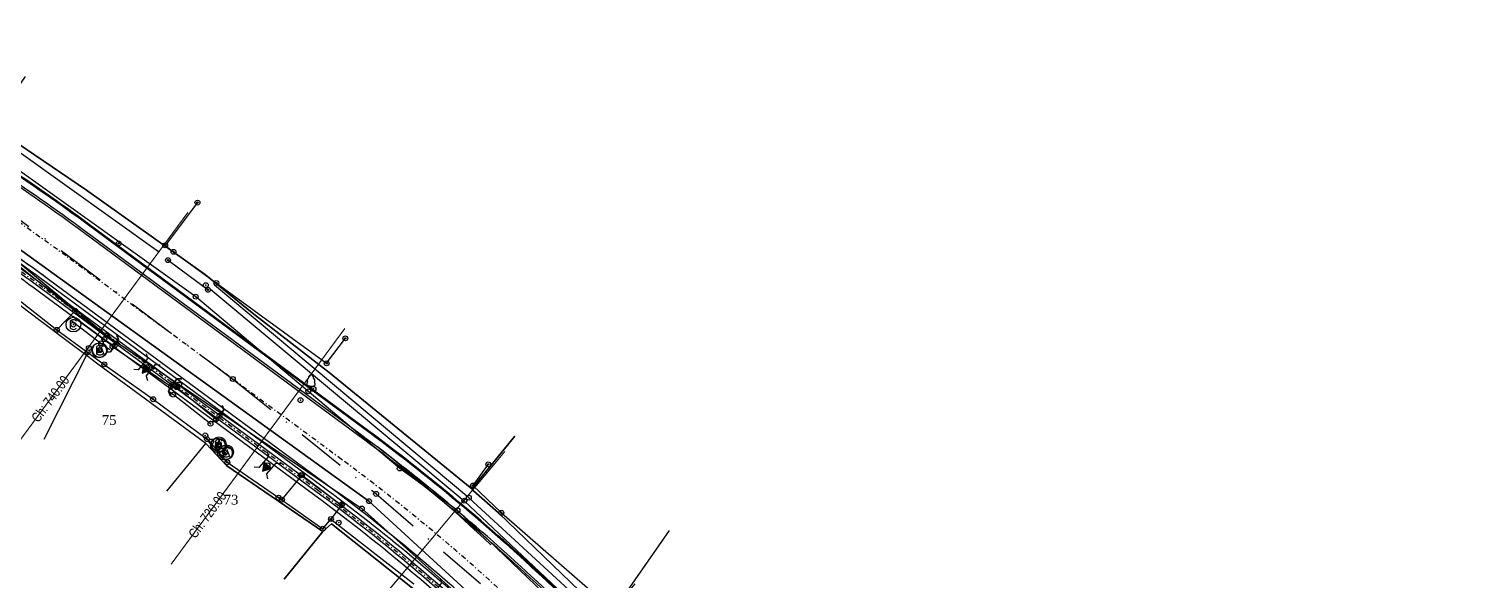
# Model space of a CAD drawing. Extents: x 0 to 459354, y 0 to 625322.
# Drawn here: x 458775 to 458922.2, y 625035.5 to 625092 of the extents above; entities that cross this region are included whole.
import ezdxf
from ezdxf.enums import TextEntityAlignment as Align

# ---------------------------------------------------------------- set-up
doc = ezdxf.new("R2010")
doc.units = 0
doc.header["$PDMODE"] = 32
doc.header["$PDSIZE"] = 0.5
doc.linetypes.add('DASHDOT', pattern=[1, 0.5, -0.25, 0, -0.25])
doc.linetypes.add('ZDASHDOT5x2', pattern=[9, 5, -2, 0, -2])
doc.layers.get('0').update_dxf_attribs({"color": 8})
for name, color, linetype in [('000_PXY', 8, 'Continuous'), ('02_ACCES_CURTE', 8, 'Continuous'), ('05_CV_CANAL', 8, 'Continuous'), ('07_TREE_POM', 7, 'Continuous'), ('09_ApaAx', 8, 'RIGOLA'), ('ACCES', 221, 'Continuous'), ('Apa', 8, 'Continuous'), ('Ax proiectat', 12, 'DASHDOT'), ('B-mare', 11, 'Continuous'), ('B-mica', 11, 'Continuous'), ('Carosabil Pr', 12, 'Continuous'), ('DrumAx', 8, 'ZDASHDOT5x2'), ('DrumLateral', 8, 'Continuous'), ('Gard Nou', 91, 'Continuous'), ('LIMITE', 1, 'Continuous'), ('PARCELE_ClipVS', 82, 'Continuous'), ('PLATFORMA', 1, 'Continuous'), ('PODET', 8, 'Continuous'), ('Sant-Pr', 161, 'Continuous'), ('Texte', 7, 'Continuous'), ('TOPO_CERC', 1, 'Continuous'), ('TOPO_POINTS', 7, 'Continuous'), ('TOPO_SYMBOL', 8, 'Continuous'), ('work', 6, 'Continuous')]:
    doc.layers.add(name, color=color, linetype=linetype)
for name, color, linetype, lineweight in [('02_PODET', 8, 'Continuous', 35), ('09_Canalizare', 2, 'CANAL', 35), ('Cross1', 171, 'Continuous', 35)]:
    doc.layers.add(name, color=color, linetype=linetype, lineweight=lineweight)
doc.layers.add('ARD-XLINES', color=2, linetype='Continuous', lineweight=0, plot=False)
doc.styles.add('Arial', font='arial.ttf', dxfattribs={"width": 0.8})
doc.styles.get("Standard").update_dxf_attribs({"font": 'arial.ttf'})
doc.styles.add('Times2', font='times.ttf', dxfattribs={"height": 2})
doc.linetypes.add('CANAL', pattern='A,3.5,-0.5,[4,GEOLAND.SHX,S=1,R=0,X=0,Y=0],-0.5,3.5,-2.5,3.5,-0.9,["C",Standard,S=1.5,R=0,X=-0.5,Y=-0.75],-0.9,3.5,-2.5', length=21.8)
doc.linetypes.add('FENCELINE3-ISO', pattern='A,8.89,[130,ltypeshp.shx,S=3.175,R=45,X=0,Y=0],0,[130,ltypeshp.shx,S=3.175,R=-45,X=0,Y=0],27.94', length=36.83)
doc.linetypes.add('RIGOLA', pattern='A,0.001,[6,GEOLAND.SHX,S=1,R=0,X=0,Y=0],-2', length=2.001)

# ---------------------------------------------------------------- blocks, each defined once
blk = doc.blocks.new('PctRad')
blk.add_point((0, 0))
blk = doc.blocks.new('CVC')
blk.add_lwpolyline([(0.67, 0.67, 0.487825), (-0.66, 0.67), (-0.66, -0.66, 0.463596), (0.67, -0.7, 0.259718)], format="xyb")
blk.add_circle((0, 0), 1.5)
blk = doc.blocks.new('PODET')
for points in [[(-0.75, 0), (-1.03, -0.4)], [(-0.75, 0), (0.75, 0)], [(0.75, 0), (1.03, -0.4)]]:
    blk.add_lwpolyline(points)
blk = doc.blocks.new('PODETA')
blk.add_hatch(color=256).paths.add_polyline_path([(0.4, 0.1), (0, 0.79), (-0.4, 0.1)])
for points in [[(-0.5, 0.75), (-0.9, 1.03)], [(-0.5, 0.75), (-0.5, -0.75)], [(-0.5, 0), (0.5, 0)], [(0.5, 0.75), (0.9, 1.03)], [(0.5, 0.75), (0.5, -0.75)], [(-0.5, -0.75), (-0.9, -1.03)], [(0.5, -0.75), (0.9, -1.03)]]:
    blk.add_lwpolyline(points)
blk.add_lwpolyline([(-0.4, 0.1), (0.4, 0.1), (0, 0.79)], close=True)
blk = doc.blocks.new('POM')
blk.add_line((-0.5, 0), (0, 0))
for points in [[(-0.5, 0.54, -0.130249), (-1.21, 0.72, -0.39298), (-1.19, 1.41, -0.37007), (-1, 2.22, -0.339624), (-0.5, 3, -0.339624)], [(-0.5, 0.54, 0.130249), (0.21, 0.72, 0.39298), (0.19, 1.41, 0.37007), (0, 2.22, 0.339624), (-0.5, 3, 0.339624)]]:
    blk.add_lwpolyline(points, format="xyb")
blk.add_lwpolyline([(-0.5, 0), (-0.5, 0.54)])
blk = doc.blocks.new('PUNCTOPO')
at = {"layer": 'TOPO_CERC'}
blk.add_circle((0, 0), 0.25, dxfattribs=at)
at = {"layer": 'TOPO_SYMBOL'}
blk.add_point((0, 0), dxfattribs=at)
blk = doc.blocks.new('$CAMIN_APA')
blk.add_circle((0, 0), 1.5)
blk.add_text('A', height=2).set_placement((-0.68, -0.9))

msp = doc.modelspace()

# ---------------------------------------------------------------- linework, layer by layer
at = {"layer": '09_ApaAx', "linetype": 'Continuous'}
for points in [[(458761.272, 625087.875, 357.41), (458762.175, 625087.296, 357.374), (458774.278, 625079.236, 357.397), (458788.317, 625069.221, 357.396)], [(458793.679, 625065.334, 357.389), (458819.646, 625043.684, 357.062), (458837.482, 625026.855, 356.268), (458837.823, 625026.559, 356.26)], [(458779.573, 625062.605, 358.161), (458782.767, 625060.233, 358.035), (458783.673, 625059.63, 358.022)], [(458789.915, 625055.48, 357.93), (458790.167, 625055.312, 357.927), (458794.226, 625052.029, 357.684)]]:
    msp.add_polyline3d(points, dxfattribs=at)
at = {"layer": '09_Canalizare'}
msp.add_polyline3d([(458412.758, 625252.15, 360.219), (458494.912, 625210.561, 359.691), (458536.094, 625186.777, 359.783), (458584.022, 625170.175, 359.513), (458646.357, 625144.513, 359.27), (458770.124, 625072.277, 358.623), (458809.879, 625043.638, 358.163), (458868.313, 624990.057, 356.944), (458888.66, 624972.296, 356.813), (458918.01, 624948.764, 356.691), (458967.377, 624910.996, 355.31), (459005.081, 624876.348, 354.149), (459025.818, 624844.897, 353.334), (459028.629, 624827.889, 353.073), (459013.77, 624776.51, 352.479), (459006.738, 624736.883, 351.989), (459013.103, 624646.775, 350.696), (459041.95, 624549.155, 349.598), (459058.582, 624509.42, 349.445), (459079.9, 624466.879, 349.78), (459079.797, 624438.977, 349.784)], dxfattribs=at)
at = {"layer": 'ACCES'}
for points in [[(458789.86, 625069.183, 358.374), (458794.235, 625065.988, 358.419)], [(458772.099, 625065.753, 358.91), (458777.894, 625061.192, 358.87)], [(458782.762, 625057.655, 359.049), (458787.765, 625054.081, 358.914)], [(458795.369, 625047.619, 358.869), (458800.612, 625044.001, 358.626)], [(458820.537, 625045.243, 357.543), (458823.447, 625042.447, 357.289)]]:
    msp.add_polyline3d(points, dxfattribs=at)
at = {"layer": 'Apa'}
for points in [[(458838.377, 625027.196, 356.603), (458838.069, 625027.467, 356.611), (458820.111, 625043.993, 357.151), (458794.046, 625065.774, 357.599)], [(458783.335, 625059.153, 358.251), (458782.421, 625059.801, 358.233), (458779.344, 625062.157, 358.287)], [(458779.852, 625062.977, 358.459), (458783.009, 625060.611, 358.403)], [(458793.651, 625051.57, 358.415), (458789.82, 625054.553, 358.378), (458789.445, 625054.818, 358.37)]]:
    msp.add_polyline3d(points, dxfattribs=at)
at = {"layer": 'ARD-XLINES', "lineweight": 0}
for p, q in [((458773.514, 625049.076), (458791.332, 625073.212)), ((458778.859, 625056.317), (458790.738, 625072.408)), ((458789.605, 625037.198), (458807.422, 625061.334)), ((458794.95, 625044.439), (458806.828, 625060.529)), ((458804.545, 625025.742), (458823.814, 625048.737)), ((458810.326, 625032.641), (458823.171, 625047.97))]:
    msp.add_line(p, q, dxfattribs=at)
at = {"layer": 'Ax proiectat'}
for points in [[(459026.213, 624816.521, 0.233658), (459018.327, 624860.126), (459017.171, 624861.685, 0.0576291), (458981.816, 624899.398), (458968.407, 624910.751, 0.0261957), (458947.57, 624926.597), (458932.487, 624936.866, -0.0345373), (458910.802, 624953.935), (458861.991, 624998.135), (458825.459, 625032.563, 0.0299651), (458807.077, 625047.916), (458778.842, 625068.76, 0.0270711), (458760.761, 625080.652), (458665.923, 625135.923, 0.0398092), (458622.936, 625156.587), (458561.149, 625180.447), (458532.117, 625192.009, -0.0301771), (458504.831, 625204.832)], [(459022.369, 624817.627, 0.233658), (459015.114, 624857.743), (459013.958, 624859.302, 0.0576291), (458979.231, 624896.346), (458965.822, 624907.698, 0.0261957), (458945.318, 624923.291), (458930.236, 624933.56, -0.0345373), (458908.117, 624950.97), (458859.277, 624995.197), (458822.716, 625029.652, 0.0299651), (458804.701, 625044.698), (458776.466, 625065.542, 0.0270711), (458758.747, 625077.196), (458663.909, 625132.467, 0.0398092), (458621.495, 625152.856), (458559.689, 625176.723), (458530.638, 625188.292, -0.0301771), (458502.914, 625201.321)]]:
    msp.add_lwpolyline(points, format="xyb", dxfattribs=at)
at = {"layer": 'B-mare'}
msp.add_lwpolyline([(459035.885, 624838.255, -0.5073501), (459030.319, 624840.831, 0.1103507), (459020.898, 624862.032), (459019.742, 624863.59, 0.0576291), (458983.884, 624901.841), (458970.474, 624913.193, 0.0261957), (458949.371, 624929.242), (458934.288, 624939.511, -0.0345373), (458912.95, 624956.307), (458864.163, 625000.486), (458827.654, 625034.892, 0.0299651), (458808.977, 625050.49), (458780.742, 625071.334, 0.0270711), (458762.373, 625083.417), (458667.534, 625138.688, 0.0398092), (458624.089, 625159.572), (458562.317, 625183.426), (458550.616, 625188.086, -0.4373485), (458547.558, 625196.035), (458549.759, 625200.508)], format="xyb", dxfattribs=at)
at = {"layer": 'B-mica'}
for points in [[(459031.385, 624838.865, 0.1203958), (459021.46, 624862.448), (459020.304, 624864.007, 0.0576291), (458984.336, 624902.375), (458970.927, 624913.728, 0.0261957), (458949.765, 624929.821), (458934.682, 624940.09, -0.0345373), (458913.42, 624956.826), (458864.638, 625001), (458828.134, 625035.401, 0.0299651), (458809.393, 625051.054), (458781.158, 625071.898, 0.0270711), (458762.725, 625084.022), (458667.887, 625139.293, 0.0398092), (458624.341, 625160.225), (458562.573, 625184.078), (458550.875, 625188.736)], [(459031.504, 624838.754, 0.1210022), (459021.54, 624862.508), (459020.384, 624864.067, 0.0576291), (458984.401, 624902.451), (458970.991, 624913.804, 0.0261957), (458949.821, 624929.903), (458934.739, 624940.172, -0.0345373), (458913.487, 624956.9), (458864.706, 625001.073), (458828.203, 625035.474, 0.0299651), (458809.452, 625051.134), (458781.218, 625071.978, 0.0270711), (458762.775, 625084.108), (458667.937, 625139.379, 0.0398092), (458624.377, 625160.319), (458562.609, 625184.171), (458550.912, 625188.829)]]:
    msp.add_lwpolyline(points, format="xyb", dxfattribs=at)
at = {"layer": 'Carosabil Pr'}
for points in [[(459023.33, 624817.35, 0.233658), (459015.917, 624858.339), (459014.761, 624859.898, 0.0576291), (458979.878, 624897.109), (458966.468, 624908.462, 0.0261957), (458945.881, 624924.117), (458930.799, 624934.386, -0.0345373), (458908.788, 624951.711), (458859.955, 624995.931), (458823.402, 625030.38, 0.0299651), (458805.295, 625045.502), (458777.06, 625066.346, 0.0270711), (458759.251, 625078.06), (458664.412, 625133.331, 0.0398092), (458621.855, 625153.789), (458560.054, 625177.654), (458531.007, 625189.221, -0.0301771), (458503.394, 625202.199)], [(459035.982, 624838.08, -0.5073501), (459030.123, 624840.791, 0.1103507), (459020.737, 624861.912), (459019.581, 624863.471, 0.0576291), (458983.755, 624901.688), (458970.345, 624913.041, 0.0261957), (458949.258, 624929.077), (458934.176, 624939.346, -0.0345373), (458912.816, 624956.158), (458864.027, 625000.339), (458827.517, 625034.746, 0.0299651), (458808.859, 625050.33), (458780.624, 625071.173, 0.0270711), (458762.272, 625083.244), (458667.433, 625138.515, 0.0398092), (458624.017, 625159.386), (458562.244, 625183.24), (458550.542, 625187.9, -0.4373485), (458547.378, 625196.124), (458549.58, 625200.597)]]:
    msp.add_lwpolyline(points, format="xyb", dxfattribs=at)
msp.add_arc((458683.935, 624890.711), 203, 46.99958, 51.33407, dxfattribs=at)
at = {"layer": 'DrumAx'}
msp.add_polyline3d([(458771.04, 625074.75, 358.518), (458795.931, 625056.153, 358.31), (458810.61, 625044.383, 358.138), (458826.432, 625030.802, 357.556), (458838.919, 625019.197, 357.235), (458862.292, 624997.498, 356.907), (458873.964, 624986.37, 356.813), (458893.738, 624968.453, 356.755), (458914.447, 624949.587, 356.749), (458923.901, 624941.742, 356.818), (458930.988, 624936.805, 356.429), (458952.588, 624923.059, 355.583), (458959.367, 624918.569, 355.479), (458984.242, 624897.307, 354.617), (458987.725, 624894.484, 354.53), (458997.878, 624883.871, 354.349), (459009.449, 624871.195, 353.914), (459017.903, 624860.658, 353.705), (459023.341, 624852.731, 353.476), (459026.303, 624842.64, 353.331), (459027.285, 624830.43, 353.139)], dxfattribs=at)
at = {"layer": 'DrumLateral'}
for points in [[(458864.149, 624999.264, 356.724), (458841.344, 625021.769, 356.952), (458836.522, 625025.842, 357.08), (458818.956, 625042.7, 357.676), (458813.035, 625046.982, 358.05), (458792.128, 625064.582, 358.26), (458773.349, 625077.987, 358.14), (458760.593, 625085.737, 358.46), (458755.274, 625089.112, 358.482), (458750.003, 625092.751, 358.667), (458740.7, 625098.2, 358.45), (458716.503, 625112.344, 358.506), (458704.26, 625118.217, 358.502), (458701.718, 625119.771, 358.46), (458695.601, 625123.301, 358.449), (458687.035, 625128.097, 358.593), (458680.496, 625131.624, 358.625), (458677.751, 625133.033, 358.665), (458650.347, 625147.913, 358.973), (458634.828, 625155.317, 359.06), (458630.007, 625157.667, 359.03), (458618.888, 625162.581, 359.163)], [(458769.168, 625067.831, 359.324), (458770.355, 625069.101, 358.712), (458773.6, 625068.426, 358.57), (458783.009, 625060.611, 358.403), (458790.428, 625055.583, 358.259), (458809.149, 625042.892, 358.188), (458827.41, 625026.542, 357.478)]]:
    msp.add_polyline3d(points, dxfattribs=at)
at = {"layer": 'Gard Nou', "linetype": 'FENCELINE3-ISO'}
for points in [[(458792.306, 625074.222, 358.349), (458788.996, 625069.84, 358.367), (458789.86, 625069.183, 358.374)], [(458794.235, 625065.988, 358.419), (458805.54, 625057.761, 358.347), (458807.462, 625060.321, 358.395)], [(458777.894, 625061.192, 358.87), (458781.064, 625058.88, 359.066), (458782.762, 625057.655, 359.049)], [(458787.765, 625054.081, 358.914), (458793.294, 625049.996, 358.841), (458795.369, 625047.619, 358.869)], [(458822.104, 625047.413, 357.518), (458820.537, 625045.243, 357.543)], [(458800.612, 625044.001, 358.626), (458805.157, 625040.816, 358.432), (458805.984, 625041.808, 358.414), (458814.463, 625035.166, 358.321)], [(458823.447, 625042.447, 357.289), (458834.926, 625032.432, 356.713), (458834.442, 625031.913, 356.733), (458838.738, 625027.785, 356.662)]]:
    msp.add_polyline3d(points, dxfattribs=at)
at = {"layer": 'LIMITE'}
for points, elevation in [([(458781.064, 625058.88), (458776.564, 625049.95)], 359.066), ([(458840.621, 625040.652), (458834.926, 625032.432)], 356.713)]:
    msp.add_lwpolyline(points, dxfattribs=dict(at, elevation=elevation))
at = {"layer": 'PARCELE_ClipVS'}
for points in [[(458824.817, 625050.284), (458820.433, 625044.896), (458805.788, 625056.825), (458797.905, 625062.927), (458793.13, 625066.837), (458780.953, 625075.48), (458773.906, 625080.275), (458771.206, 625082.112), (458774.695, 625087.145)], [(458773.906, 625080.275), (458780.953, 625075.48), (458793.13, 625066.837), (458797.905, 625062.927), (458805.788, 625056.825), (458820.433, 625044.896), (458820.599, 625044.711), (458823.139, 625042.431), (458834.258, 625031.768)], [(458817.825, 625031.956), (458806.026, 625041.302), (458805.137, 625040.524), (458795.335, 625047.265), (458793.164, 625049.554), (458781.964, 625057.786), (458781.067, 625058.445), (458778.786, 625060.161), (458776.284, 625062.044), (458769.18, 625067.389)], [(458837.129, 625035.174), (458834.736, 625032.292), (458834.258, 625031.768), (458823.139, 625042.431), (458820.599, 625044.711), (458820.433, 625044.896), (458824.817, 625050.284)], [(458789.165, 625044.658), (458793.164, 625049.554), (458795.335, 625047.265), (458805.137, 625040.524), (458801.204, 625035.661)], [(458801.204, 625035.661), (458805.137, 625040.524), (458806.026, 625041.302), (458817.825, 625031.956), (458813.364, 625026.574)]]:
    msp.add_lwpolyline(points, dxfattribs=at)
at = {"layer": 'PLATFORMA'}
for points in [[(458772.099, 625065.753, 358.91), (458773.464, 625068.189, 358.69), (458779.782, 625063.14, 358.591), (458777.894, 625061.192, 358.87)], [(458800.963, 625043.789, 358.555), (458803.026, 625046.289, 358.416)], [(458803.026, 625046.289, 358.416), (458807.083, 625043.238, 358.392), (458805.984, 625041.808, 358.414)]]:
    msp.add_polyline3d(points, dxfattribs=at)
at = {"layer": 'PODET'}
for points in [[(458789.296, 625068.324, 358.065), (458793.393, 625065.29, 358.025)], [(458783.602, 625059.48, 358.438), (458789.6, 625055.393, 358.219)]]:
    msp.add_polyline3d(points, dxfattribs=at)
at = {"layer": 'Sant-Pr'}
for points in [[(459022.946, 624817.461, 0.233658), (459015.596, 624858.101), (459014.44, 624859.66, 0.0576291), (458979.619, 624896.804), (458966.21, 624908.156, 0.0261957), (458945.656, 624923.787), (458930.574, 624934.056, -0.0345373), (458908.52, 624951.414), (458859.684, 624995.638), (458823.127, 625030.089, 0.0299651), (458805.057, 625045.181), (458776.823, 625066.025, 0.0270711), (458759.049, 625077.715), (458664.211, 625132.986, 0.0398092), (458621.711, 625153.416), (458559.908, 625177.282), (458544.114, 625183.571, 0.371308), (458537.203, 625181.189), (458531.97, 625172.208)], [(459022.561, 624817.571, 0.233658), (459015.275, 624857.862), (459014.119, 624859.421, 0.0576291), (458979.361, 624896.498), (458965.951, 624907.851, 0.0261957), (458945.431, 624923.456), (458930.349, 624933.725, -0.0345373), (458908.251, 624951.118), (458859.412, 624995.344), (458822.853, 625029.797, 0.0299651), (458804.82, 625044.859), (458776.585, 625065.703, 0.0270711), (458758.848, 625077.369), (458664.009, 625132.64, 0.0398092), (458621.567, 625153.042), (458559.762, 625176.909), (458543.966, 625183.2, 0.371308), (458537.549, 625180.987), (458532.315, 625172.007)], [(459022.177, 624817.682, 0.233658), (459014.953, 624857.624), (459013.797, 624859.183, 0.0576291), (458979.102, 624896.193), (458965.693, 624907.546, 0.0261957), (458945.206, 624923.125), (458930.123, 624933.394, -0.0345373), (458907.983, 624950.821), (458859.141, 624995.05), (458822.579, 625029.506, 0.0299651), (458804.582, 625044.537), (458776.347, 625065.381, 0.0270711), (458758.647, 625077.024), (458663.808, 625132.295, 0.0398092), (458621.423, 625152.669), (458559.615, 625176.537), (458543.818, 625182.828, 0.371308), (458537.895, 625180.786), (458532.661, 625171.805)], [(459021.792, 624817.793, 0.233658), (459014.632, 624857.386), (459013.476, 624858.945, 0.0576291), (458978.844, 624895.888), (458965.434, 624907.24, 0.0261957), (458944.981, 624922.795), (458929.898, 624933.064, -0.0345373), (458907.714, 624950.525), (458858.87, 624994.756), (458822.304, 625029.215, 0.0299651), (458804.345, 625044.215), (458776.11, 625065.059, 0.0270711), (458758.445, 625076.678), (458663.607, 625131.949, 0.0398092), (458621.279, 625152.296), (458559.469, 625176.164), (458543.67, 625182.457, 0.371308), (458538.24, 625180.584), (458533.006, 625171.604)]]:
    msp.add_lwpolyline(points, format="xyb", dxfattribs=at)
at = {"layer": 'work'}
for p, q in [((458808.859, 625050.33), (458780.624, 625071.173)), ((458805.295, 625045.502), (458777.06, 625066.346))]:
    msp.add_line(p, q, dxfattribs=at)
for centre, radius, start, end in [((458660.057, 624907.856), 197, 53.564, 54.76143), ((458688.292, 624887.012), 203, 46.69857, 53.564)]:
    msp.add_arc(centre, radius, start, end, dxfattribs=at)

# ---------------------------------------------------------------- block references
at = {"layer": '000_PXY', "xscale": 0.1, "yscale": 0.1, "zscale": 0.1}
for p in [(458792.128, 625064.582, 358.26), (458793.161, 625065.766, 357.395), (458779.597, 625061.725, 358.662), (458782.767, 625060.233, 358.035), (458783.009, 625060.611, 358.403), (458781.176, 625059.333, 359.1), (458782.308, 625059.11, 358.947), (458782.421, 625059.801, 358.233), (458783.81, 625059.556, 358.425), (458787.139, 625057.358, 358.52), (458795.931, 625056.153, 358.31), (458789.775, 625055.552, 358.185), (458789.82, 625054.553, 358.378), (458790.167, 625055.312, 357.927), (458790.428, 625055.583, 358.259), (458803.668, 625054.897, 358.266), (458804.202, 625055.129, 358.247), (458802.863, 625053.99, 358.279), (458793.651, 625051.57, 358.415), (458794.226, 625052.029, 357.684), (458794.565, 625052.378, 358.255), (458793.11, 625050.373, 358.879), (458793.736, 625049.746, 358.765), (458794.501, 625049.463, 358.822), (458799.486, 625047.306, 358.494), (458813.035, 625046.982, 358.05), (458802.918, 625046.317, 358.407), (458810.61, 625044.383, 358.138), (458820.111, 625043.993, 357.151), (458807.116, 625043.334, 358.389), (458809.149, 625042.892, 358.188), (458809.879, 625043.638, 358.163), (458818.956, 625042.7, 357.676), (458819.646, 625043.684, 357.062), (458806.783, 625041.438, 358.312)]:
    msp.add_blockref('PctRad', p, dxfattribs=at)
at = {"layer": '02_ACCES_CURTE'}
for p, rotation in [((458787.139, 625057.358, 358.52), 141.285020020479), ((458799.486, 625047.306, 358.494), 138.7089363130478), ((458817.293, 625034.36, 358.25), 142.7552783376631)]:
    msp.add_blockref('PODETA', p, dxfattribs=dict(at, rotation=rotation))
at = {"layer": '02_PODET'}
for p, rotation in [((458783.81, 625059.556, 358.425), 236.4646530129807), ((458789.775, 625055.552, 358.185), 54.79687186656427), ((458794.565, 625052.378, 358.255), 233.7527326286173)]:
    msp.add_blockref('PODET', p, dxfattribs=dict(at, rotation=rotation))
at = {"layer": '05_CV_CANAL', "xscale": 0.5, "yscale": 0.5, "zscale": 0.5}
for p in [(458779.597, 625061.725, 358.662), (458782.308, 625059.11, 358.947), (458794.501, 625049.463, 358.822), (458795.256, 625048.661, 358.855)]:
    msp.add_blockref('CVC', p, dxfattribs=at)
at = {"layer": '07_TREE_POM', "xscale": 0.5, "yscale": 0.5, "zscale": 0.5}
msp.add_blockref('POM', (458804.202, 625055.129, 358.247), dxfattribs=at)
at = {"layer": 'TOPO_POINTS', "xscale": 0.25, "yscale": 0.25, "zscale": 0.25}
for p in [(458792.306, 625074.222, 358.349), (458784.236, 625070.026, 358.365), (458788.996, 625069.84, 358.367), (458789.86, 625069.183, 358.374), (458789.296, 625068.324, 358.065), (458794.235, 625065.988, 358.419), (458793.393, 625065.29, 358.025), (458779.782, 625063.14, 358.591), (458777.894, 625061.192, 358.87), (458807.462, 625060.321, 358.395), (458781.064, 625058.88, 359.066), (458782.234, 625059.083, 358.971), (458783.602, 625059.48, 358.438), (458782.762, 625057.655, 359.049), (458805.54, 625057.761, 358.347), (458789.6, 625055.393, 358.219), (458787.765, 625054.081, 358.914), (458793.294, 625049.996, 358.841), (458794.397, 625049.347, 358.84), (458795.123, 625048.587, 358.867), (458795.369, 625047.619, 358.869), (458822.104, 625047.413, 357.518), (458803.026, 625046.289, 358.416), (458800.612, 625044.001, 358.626), (458820.537, 625045.243, 357.543), (458800.963, 625043.789, 358.555), (458807.083, 625043.238, 358.392), (458823.447, 625042.447, 357.289), (458805.984, 625041.808, 358.414), (458805.157, 625040.816, 358.432)]:
    msp.add_blockref('PUNCTOPO', p, dxfattribs=at)
at = {"layer": 'TOPO_SYMBOL', "xscale": 0.5, "yscale": 0.5, "zscale": 0.5}
for p in [(458782.234, 625059.083, 358.971), (458794.397, 625049.347, 358.84), (458795.123, 625048.587, 358.867)]:
    msp.add_blockref('$CAMIN_APA', p, dxfattribs=at)

# ---------------------------------------------------------------- texts
at = {"layer": 'Cross1', "style": 'Arial', "width": 0.8}
for s, p in [('Ch: 740.00', (458778.859, 625056.317)), ('Ch: 720.00', (458794.95, 625044.439))]:
    msp.add_text(s, height=1, rotation=53.564, dxfattribs=at).set_placement(p, align=Align.MIDDLE_RIGHT)
at = {"layer": 'Texte', "style": 'Times2'}
for s, p in [('75', (458782.506, 625051.452)), ('73', (458794.993, 625043.296))]:
    msp.add_text(s, height=1, dxfattribs=at).set_placement(p)

doc.saveas('drawing.dxf')
